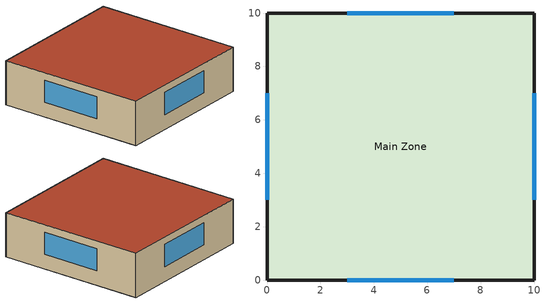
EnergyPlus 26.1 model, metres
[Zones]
Main Zone
 floor ground (Floor Construction): 0,0 10,0 10,10 0,10 z0
 wall outside (External Wall Construction): 10,0 0,0 0,10 10,10 10,0 z0:3
 window (Window Construction): 3,0 7,0 / 7,10 3,10 / 10,3 10,7 / 0,7 0,3 z1:2.5
 roof outside (Roof Construction): 0,0 10,0 10,10 0,10 z3
[Building]
UAE Dubai Baseline: 0, Suburbs, 0.04, 0.4, FullExteriorWithReflections, 25
[Site:Location]
Dubai World Central: 24.896, 55.161, 4, 5
[Site:GroundTemperature:BuildingSurface]
24, 24, 25, 27, 30, 32, 33, 33, 32, 30, 27, 25
[Material]
External Wall Material: MediumRough, 0.2, 1.4, 2200, 900, 0.9, 0.7, 0.7
Roof Material: MediumRough, 0.18, 1.4, 2200, 900, 0.9, 0.7, 0.7
Floor Material: MediumRough, 0.15, 1.4, 2200, 900, 0.9, 0.7, 0.7
[WindowMaterial:SimpleGlazingSystem]
Double Glazing: 2.7, 0.4, 0.3
[Construction]
External Wall Construction: External Wall Material
Roof Construction: Roof Material
Floor Construction: Floor Material
Window Construction: Double Glazing
[Zone]
Main Zone: 0, 0, 0, 0, 1, 1, 3, 300
[People]
Main Zone Occupants: Main Zone, Occupancy Schedule, People, 10, , 0.3, 0.5
[Lights]
Main Zone Lights: Main Zone, Lighting Schedule, LightingLevel, 800, , 0.42, 0.18, 1
[ElectricEquipment]
Main Zone Equipment: Main Zone, Equipment Schedule, EquipmentLevel, 1000, , 0.3, 0, General
[ZoneInfiltration:DesignFlowRate]
Main Zone Infiltration: Main Zone, Infiltration Schedule, Flow/Zone, 0.0003, , , , 0
[ThermostatSetpoint:DualSetpoint]
Main Zone Dual Setpoint: Heating Setpoint Schedule, Cooling Setpoint Schedule
[ZoneControl:Thermostat]
Main Zone Thermostat: Main Zone, Thermostat Control Schedule, DualSetpoint, Main Zone Dual Setpoint
[HVACTemplate:Zone:PTAC]
Main Zone PTAC: Main Zone, HVAC Availability Schedule
[Schedule:Compact]
Occupancy Schedule: Fraction, Through: 12/31, For: Weekdays, Until: 08:00, 0, Until: 09:00, 0.5, Until: 18:00, 1, Until: 19:00, 0.5, Until: 24:00, 0, For: Weekends, Until: 24:00, 0
Lighting Schedule; Equipment Schedule: Fraction, Through: 12/31, For: Weekdays, Until: 08:00, 0.1, Until: 09:00, 0.5, Until: 18:00, 1, Until: 19:00, 0.5, Until: 24:00, 0.1, For: Weekends, Until: 24:00, 0.1
Heating Setpoint Schedule: Temperature, Through: 12/31, For: AllDays, Until: 24:00, 20
Cooling Setpoint Schedule: Temperature, Through: 12/31, For: AllDays, Until: 24:00, 24
Thermostat Control Schedule: Control Type, Through: 12/31, For: AllDays, Until: 24:00, 4
[Schedule:Constant]
Infiltration Schedule; HVAC Availability Schedule: Fraction, 1
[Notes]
UAE DUBAI HVAC BASELINE MODEL
Dubai World Central / Al Maktoum International Airport
ARE_DU_Dubai.World.Central.Intl.AP-Maktoum.Intl.AP.411945_TMYx.2007-2021.epw
Single zone
100 m2 floor area
300 m3 approximate volume
Packaged Terminal Air Conditioner
Electric heating
Cooling thermostat:
Designed as a baseline for later:
PPO / DQN HVAC optimisation
SIMULATION CONTROL
The EPW file supplied with -w is the actual weather source.
GROUND TEMPERATURE
GLOBAL GEOMETRY
